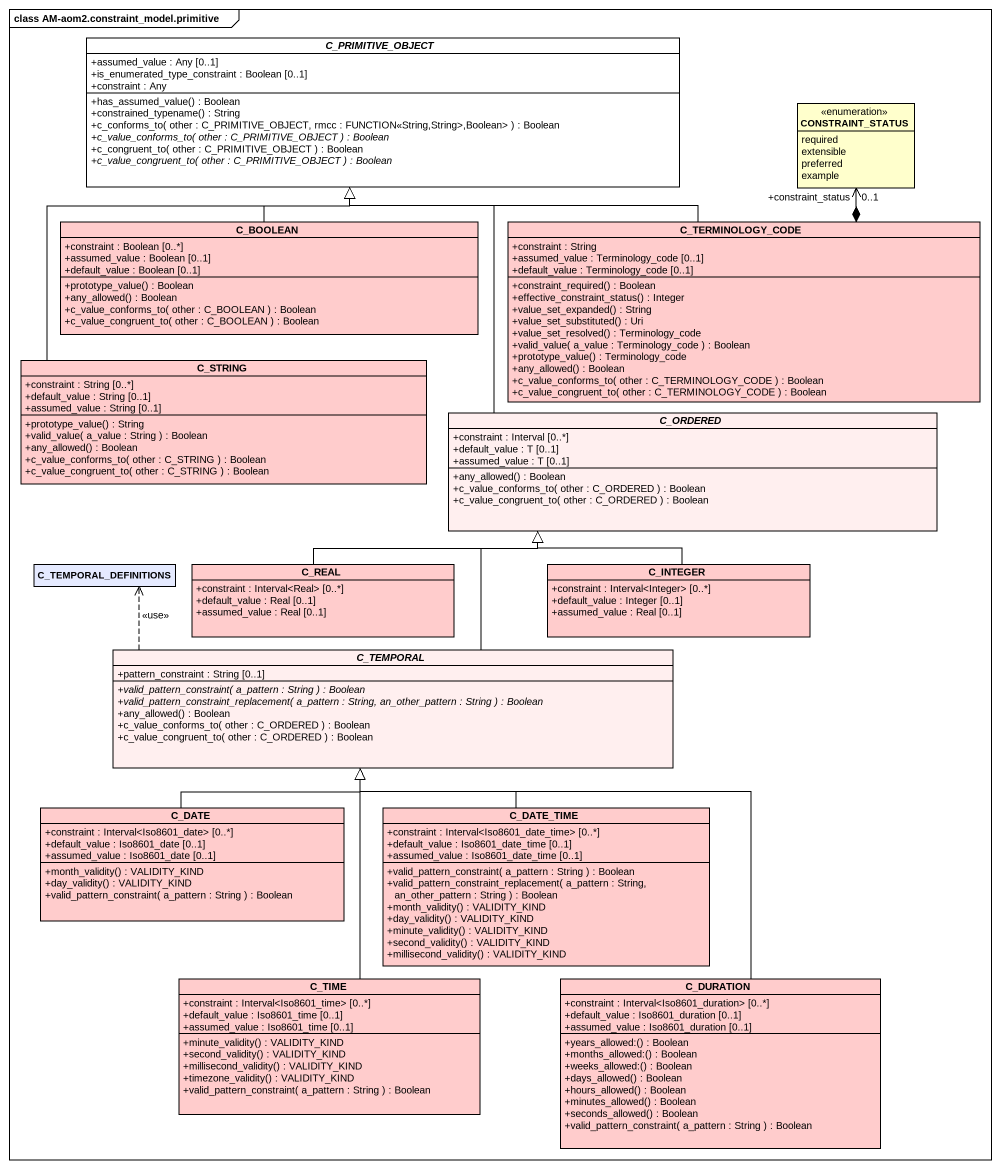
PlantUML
@startuml
mainframe class AM-aom2.constraint_model.primitive
hide circle
hide empty members
skinparam classAttributeIconSize 0
abstract class C_PRIMITIVE_OBJECT #FFFFFF {
  +assumed_value : Any [0..1]
  +is_enumerated_type_constraint : Boolean [0..1]
  +constraint : Any
  +has_assumed_value() : Boolean
  +constrained_typename() : String
  +c_conforms_to( other : C_PRIMITIVE_OBJECT, rmcc : FUNCTION<<String,String>,Boolean> ) : Boolean
  {abstract} +c_value_conforms_to( other : C_PRIMITIVE_OBJECT ) : Boolean
  +c_congruent_to( other : C_PRIMITIVE_OBJECT ) : Boolean
  {abstract} +c_value_congruent_to( other : C_PRIMITIVE_OBJECT ) : Boolean
}
enum CONSTRAINT_STATUS #FFFFCC {
  required
  extensible
  preferred
  example
}
class C_BOOLEAN #FFCCCC {
  +constraint : Boolean [0..*]
  +assumed_value : Boolean [0..1]
  +default_value : Boolean [0..1]
  +prototype_value() : Boolean
  +any_allowed() : Boolean
  +c_value_conforms_to( other : C_BOOLEAN ) : Boolean
  +c_value_congruent_to( other : C_BOOLEAN ) : Boolean
}
class C_TERMINOLOGY_CODE #FFCCCC {
  +constraint : String
  +assumed_value : Terminology_code [0..1]
  +default_value : Terminology_code [0..1]
  +constraint_required() : Boolean
  +effective_constraint_status() : Integer
  +value_set_expanded() : String
  +value_set_substituted() : Uri
  +value_set_resolved() : Terminology_code
  +valid_value( a_value : Terminology_code ) : Boolean
  +prototype_value() : Terminology_code
  +any_allowed() : Boolean
  +c_value_conforms_to( other : C_TERMINOLOGY_CODE ) : Boolean
  +c_value_congruent_to( other : C_TERMINOLOGY_CODE ) : Boolean
}
class C_STRING #FFCCCC {
  +constraint : String [0..*]
  +default_value : String [0..1]
  +assumed_value : String [0..1]
  +prototype_value() : String
  +valid_value( a_value : String ) : Boolean
  +any_allowed() : Boolean
  +c_value_conforms_to( other : C_STRING ) : Boolean
  +c_value_congruent_to( other : C_STRING ) : Boolean
}
abstract class C_ORDERED #FFEFEF {
  +constraint : Interval [0..*]
  +default_value : T [0..1]
  +assumed_value : T [0..1]
  +any_allowed() : Boolean
  +c_value_conforms_to( other : C_ORDERED ) : Boolean
  +c_value_congruent_to( other : C_ORDERED ) : Boolean
}
class C_TEMPORAL_DEFINITIONS #E5EAFF
class C_REAL #FFCCCC {
  +constraint : Interval<Real> [0..*]
  +default_value : Real [0..1]
  +assumed_value : Real [0..1]
}
class C_INTEGER #FFCCCC {
  +constraint : Interval<Integer> [0..*]
  +default_value : Integer [0..1]
  +assumed_value : Real [0..1]
}
abstract class C_TEMPORAL #FFEFEF {
  +pattern_constraint : String [0..1]
  {abstract} +valid_pattern_constraint( a_pattern : String ) : Boolean
  {abstract} +valid_pattern_constraint_replacement( a_pattern : String, an_other_pattern : String ) : Boolean
  +any_allowed() : Boolean
  +c_value_conforms_to( other : C_ORDERED ) : Boolean
  +c_value_congruent_to( other : C_ORDERED ) : Boolean
}
class C_DATE #FFCCCC {
  +constraint : Interval<Iso8601_date> [0..*]
  +default_value : Iso8601_date [0..1]
  +assumed_value : Iso8601_date [0..1]
  +month_validity() : VALIDITY_KIND
  +day_validity() : VALIDITY_KIND
  +valid_pattern_constraint( a_pattern : String ) : Boolean
}
class C_DATE_TIME #FFCCCC {
  +constraint : Interval<Iso8601_date_time> [0..*]
  +default_value : Iso8601_date_time [0..1]
  +assumed_value : Iso8601_date_time [0..1]
  +valid_pattern_constraint( a_pattern : String ) : Boolean
  +valid_pattern_constraint_replacement( a_pattern : String, an_other_pattern : String ) : Boolean
  +month_validity() : VALIDITY_KIND
  +day_validity() : VALIDITY_KIND
  +minute_validity() : VALIDITY_KIND
  +second_validity() : VALIDITY_KIND
  +millisecond_validity() : VALIDITY_KIND
}
class C_TIME #FFCCCC {
  +constraint : Interval<Iso8601_time> [0..*]
  +default_value : Iso8601_time [0..1]
  +assumed_value : Iso8601_time [0..1]
  +minute_validity() : VALIDITY_KIND
  +second_validity() : VALIDITY_KIND
  +millisecond_validity() : VALIDITY_KIND
  +timezone_validity() : VALIDITY_KIND
  +valid_pattern_constraint( a_pattern : String ) : Boolean
}
class C_DURATION #FFCCCC {
  +constraint : Interval<Iso8601_duration> [0..*]
  +default_value : Iso8601_duration [0..1]
  +assumed_value : Iso8601_duration [0..1]
  +years_allowed:() : Boolean
  +months_allowed:() : Boolean
  +weeks_allowed:() : Boolean
  +days_allowed() : Boolean
  +hours_allowed() : Boolean
  +minutes_allowed() : Boolean
  +seconds_allowed() : Boolean
  +valid_pattern_constraint( a_pattern : String ) : Boolean
}
C_BOOLEAN -up-|> C_PRIMITIVE_OBJECT
C_TERMINOLOGY_CODE -left-|> C_PRIMITIVE_OBJECT
C_TERMINOLOGY_CODE *-up-> "+constraint_status\n0..1" CONSTRAINT_STATUS
C_STRING -up-|> C_PRIMITIVE_OBJECT
C_ORDERED -up-|> C_PRIMITIVE_OBJECT
C_REAL -right-|> C_ORDERED
C_INTEGER -up-|> C_ORDERED
C_TEMPORAL -up-|> C_ORDERED
C_TEMPORAL .left.> C_TEMPORAL_DEFINITIONS : <<use>>
C_DATE -up-|> C_TEMPORAL
C_DATE_TIME -up-|> C_TEMPORAL
C_TIME -up-|> C_TEMPORAL
C_DURATION -up-|> C_TEMPORAL
@enduml
